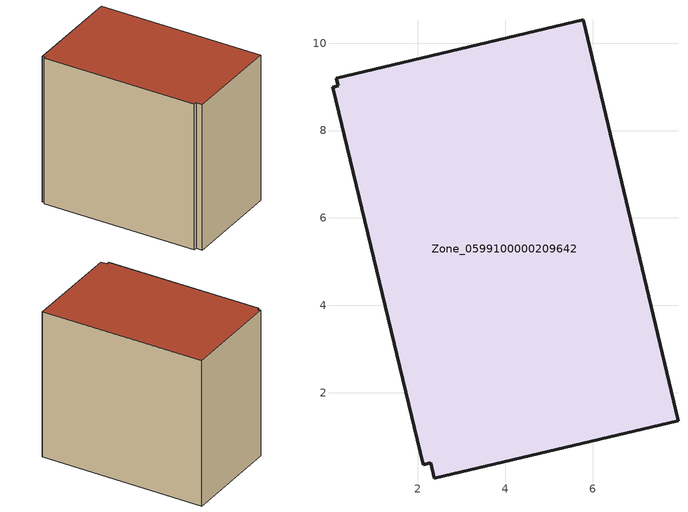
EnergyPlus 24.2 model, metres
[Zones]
Zone_0599100000209642
 floor ground (C_G): 5.78,10.54 7.95,1.36 2.38,0.04 2.29,0.39 2.12,0.35 0.04,8.99 0.18,9.03 0.14,9.2 z0
 wall outside (C_F): 7.95,1.36 5.78,10.54 0.14,9.2 0.18,9.03 0.04,8.99 2.12,0.35 2.29,0.39 2.38,0.04 7.95,1.36 z0:8.58
 roof outside (C_R): 0.14,9.2 0.18,9.03 0.04,8.99 2.12,0.35 2.29,0.39 2.38,0.04 7.95,1.36 5.78,10.54 z8.58
[BUILDING]
Pand.0599100000209642: North Axis=0; Terrain=City; Loads Convergence Tolerance Value=0.04; Temperature Convergence Tolerance Value=0.4; Solar Distribution=FullExterior; Maximum Number of Warmup Days=25; Minimum Number of Warmup Days=1
[Site:Location]
Rotterdam.The.Hague.AP_ZH_NLD Design_Conditions: Latitude=51.96; Longitude=4.45; Time Zone=1; Elevation=-4.5
[SITE:GROUNDTEMPERATURE:BUILDINGSURFACE]
18, 18, 18, 18, 18, 18, 18, 18, 18, 18, 18, 18
[MATERIAL] Thermal Absorptance=0.9; Solar Absorptance=0.7; Visible Absorptance=0.7
Name | Roughness | Thickness | Conductivity | Density | Specific Heat
G.TC.1975-1991 | MediumSmooth | 0.15 | 0.288461 | 540 | 1210
F.TC.1975-1991 | Rough | 0.3 | 0.230769 | 1920 | 840
R.TC.1975-1991 | MediumRough | 0.2 | 0.153846 | 1500 | 1000
[CONSTRUCTION]
C_G: G.TC.1975-1991
C_F: F.TC.1975-1991
C_R: R.TC.1975-1991
[ZONE]
Zone_0599100000209642: Type=1; Multiplier=1; Ceiling Height=Autocalculate; Volume=Autocalculate; Floor Area=autocalculate; Part of Total Floor Area=Yes
[ZONEINFILTRATION:DESIGNFLOWRATE]
Infil_Zone_0599100000209642: Zone or ZoneList or Space or SpaceList=Zone_0599100000209642; Schedule=AlwaysOn; Design Flow Rate Calculation Method=Flow/Area; Flow Rate per Floor Area=0.003; Constant Term Coefficient=1; Temperature Term Coefficient=0; Velocity Term Coefficient=0; Velocity Squared Term Coefficient=0
[HVACTEMPLATE:ZONE:IDEALLOADSAIRSYSTEM]
Zone_0599100000209642: Maximum Heating Supply Air Temperature=50; Minimum Cooling Supply Air Temperature=13; Maximum Heating Supply Air Humidity Ratio=0.0156; Minimum Cooling Supply Air Humidity Ratio=0.0077; Heating Limit=NoLimit; Cooling Limit=NoLimit; Dehumidification Control Type=ConstantSensibleHeatRatio; Cooling Sensible Heat Ratio=0.7; Dehumidification Setpoint=60; Humidification Control Type=None; Humidification Setpoint=30; Outdoor Air Method=None; Outdoor Air Flow Rate per Person=0.00944; Outdoor Air Flow Rate per Zone Floor Area=0; Outdoor Air Flow Rate per Zone=0; Demand Controlled Ventilation Type=None; Outdoor Air Economizer Type=NoEconomizer; Heat Recovery Type=None; Sensible Heat Recovery Effectiveness=0.7; Latent Heat Recovery Effectiveness=0.65
[ZONECONTROL:THERMOSTAT]
ThermostatControl_Zone_0599100000209642: Zone or ZoneList=Zone_0599100000209642; Control Type Schedule=DualSetpointControlType; Control 1=Thermostat_Zone_0599100000209642; Temperature Difference Between Cutout And Setpoint=0
[THERMOSTATSETPOINT:DUALSETPOINT]
Thermostat_Zone_0599100000209642: Heating Setpoint Temperature Schedule=HeatingSetpoint_Zone_0599100000209642; Cooling Setpoint Temperature Schedule=CoolingSetpoint_Zone_0599100000209642
[SCHEDULE:COMPACT]
HeatingSetpoint_Zone_0599100000209642: Through: 12/31, For: AllDays, Until: 24:00, 21
CoolingSetpoint_Zone_0599100000209642: Through: 12/31, For: AllDays, Until: 24:00, 24
DualSetpointControlType: Through: 12/31, For: AllDays, Until: 24:00, 4
AlwaysOn: Through: 12/31, For: AllDays, Until: 24:00, 1
